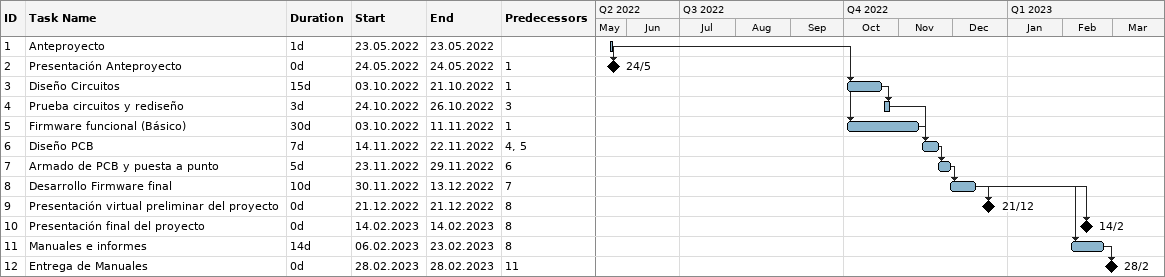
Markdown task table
| ID | Task | Duration | Start | Finish | Predecessors |
|---|---|---|---|---|---|
| 1 | Anteproyecto | 1d | 2022-05-23 | 2022-05-23 |  |
| 2 | Presentación Anteproyecto | 0d | 2022-05-24 | 2022-05-24 | 1 |
| 3 | Diseño Circuitos | 15d | 2022-10-03 | 2022-10-21 | 1 |
| 4 | Prueba circuitos y rediseño | 3d | 2022-10-24 | 2022-10-26 | 3 |
| 5 | Firmware funcional (Básico) | 30d | 2022-10-03 | 2022-11-11 | 1 |
| 6 | Diseño PCB | 7d | 2022-11-14 | 2022-11-22 | 4, 5 |
| 7 | Armado de PCB y puesta a punto | 5d | 2022-11-23 | 2022-11-29 | 6 |
| 8 | Desarrollo Firmware final | 10d | 2022-11-30 | 2022-12-13 | 7 |
| 9 | Presentación virtual preliminar del proyecto | 0d | 2022-12-21 | 2022-12-21 | 8 |
| 10 | Presentación final del proyecto | 0d | 2023-02-14 | 2023-02-14 | 8 |
| 11 | Manuales e informes | 14d | 2023-02-06 | 2023-02-23 | 8 |
| 12 | Entrega de Manuales | 0d | 2023-02-28 | 2023-02-28 | 11 |
